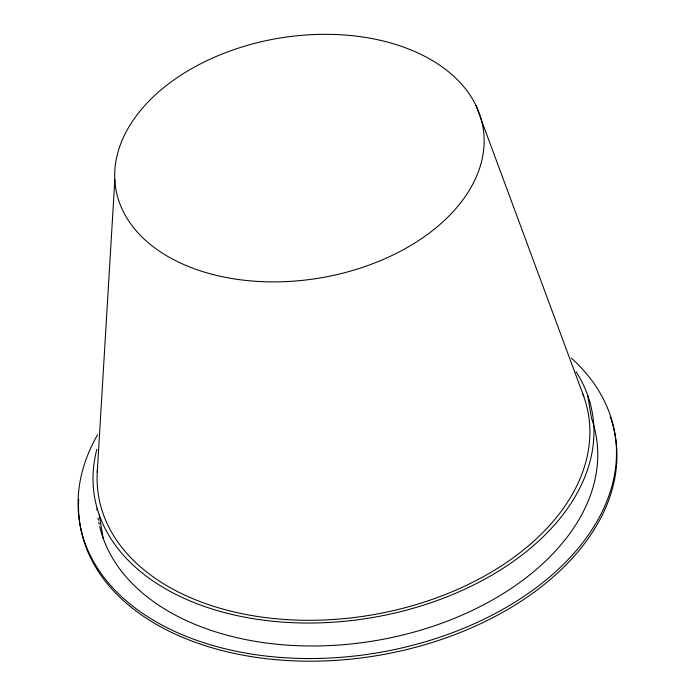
<?xml version="1.0" encoding="UTF-8"?>
<svg xmlns="http://www.w3.org/2000/svg" width="695" height="695" viewBox="0 0 695 695"><rect width="100%" height="100%" fill="white"/><g stroke="black" fill="none" stroke-linecap="round" stroke-linejoin="round"><path stroke-width="1.04" d="M97.248 472.087L114.823 179.84M476.005 105.544L583.731 396.324M587.692 395.351L591.497 418.303A252.415 164.932 -9.4 0 1 394.135 637.011A252.415 164.932 -9.4 0 1 99.706 526.558M99.263 515.004L103.06 537.956M99.229 524.447A252.415 164.932 -9.4 0 1 98.794 522.319M98.395 520.19A252.415 164.932 -9.4 0 1 98.047 518.044M97.161 510.495A252.415 164.932 -9.4 0 1 97.013 508.332M576.086 371.712A252.415 164.932 -9.4 0 1 369.115 618.107A252.415 164.932 -9.4 0 1 96.831 449.378M583.018 394.378A248.315 162.256 -9.4 0 1 366.395 615.822A248.315 162.256 -9.4 0 1 97.387 470.011M610.201 416.487A271.293 177.268 -9.4 0 1 372.755 656.306A271.293 177.268 -9.4 0 1 78.7 499.271M571.394 358.142A271.293 177.268 -9.4 0 1 374.701 653.265A271.293 177.268 -9.4 0 1 97.587 434.766M212.913 274.508A186.156 121.634 -9.4 0 0 484.024 136.35A186.156 121.634 -9.4 0 0 201.333 63.427A186.156 121.634 -9.4 0 0 212.913 274.508"/></g></svg>
